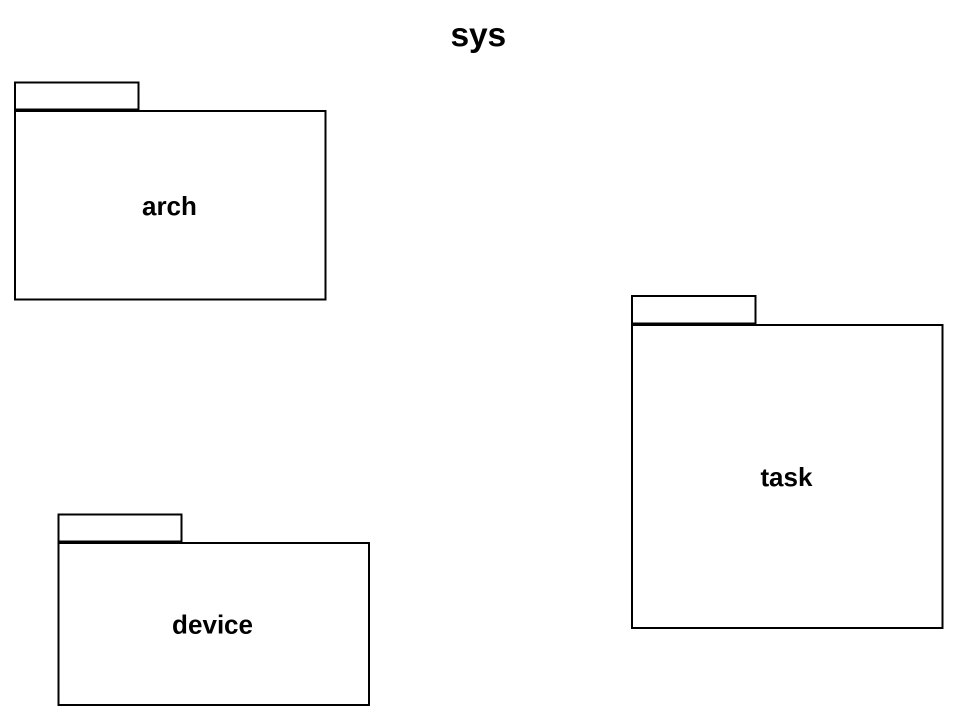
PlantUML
@startuml
title sys
package arch {
}
package task {
}
package device {
}
@enduml
